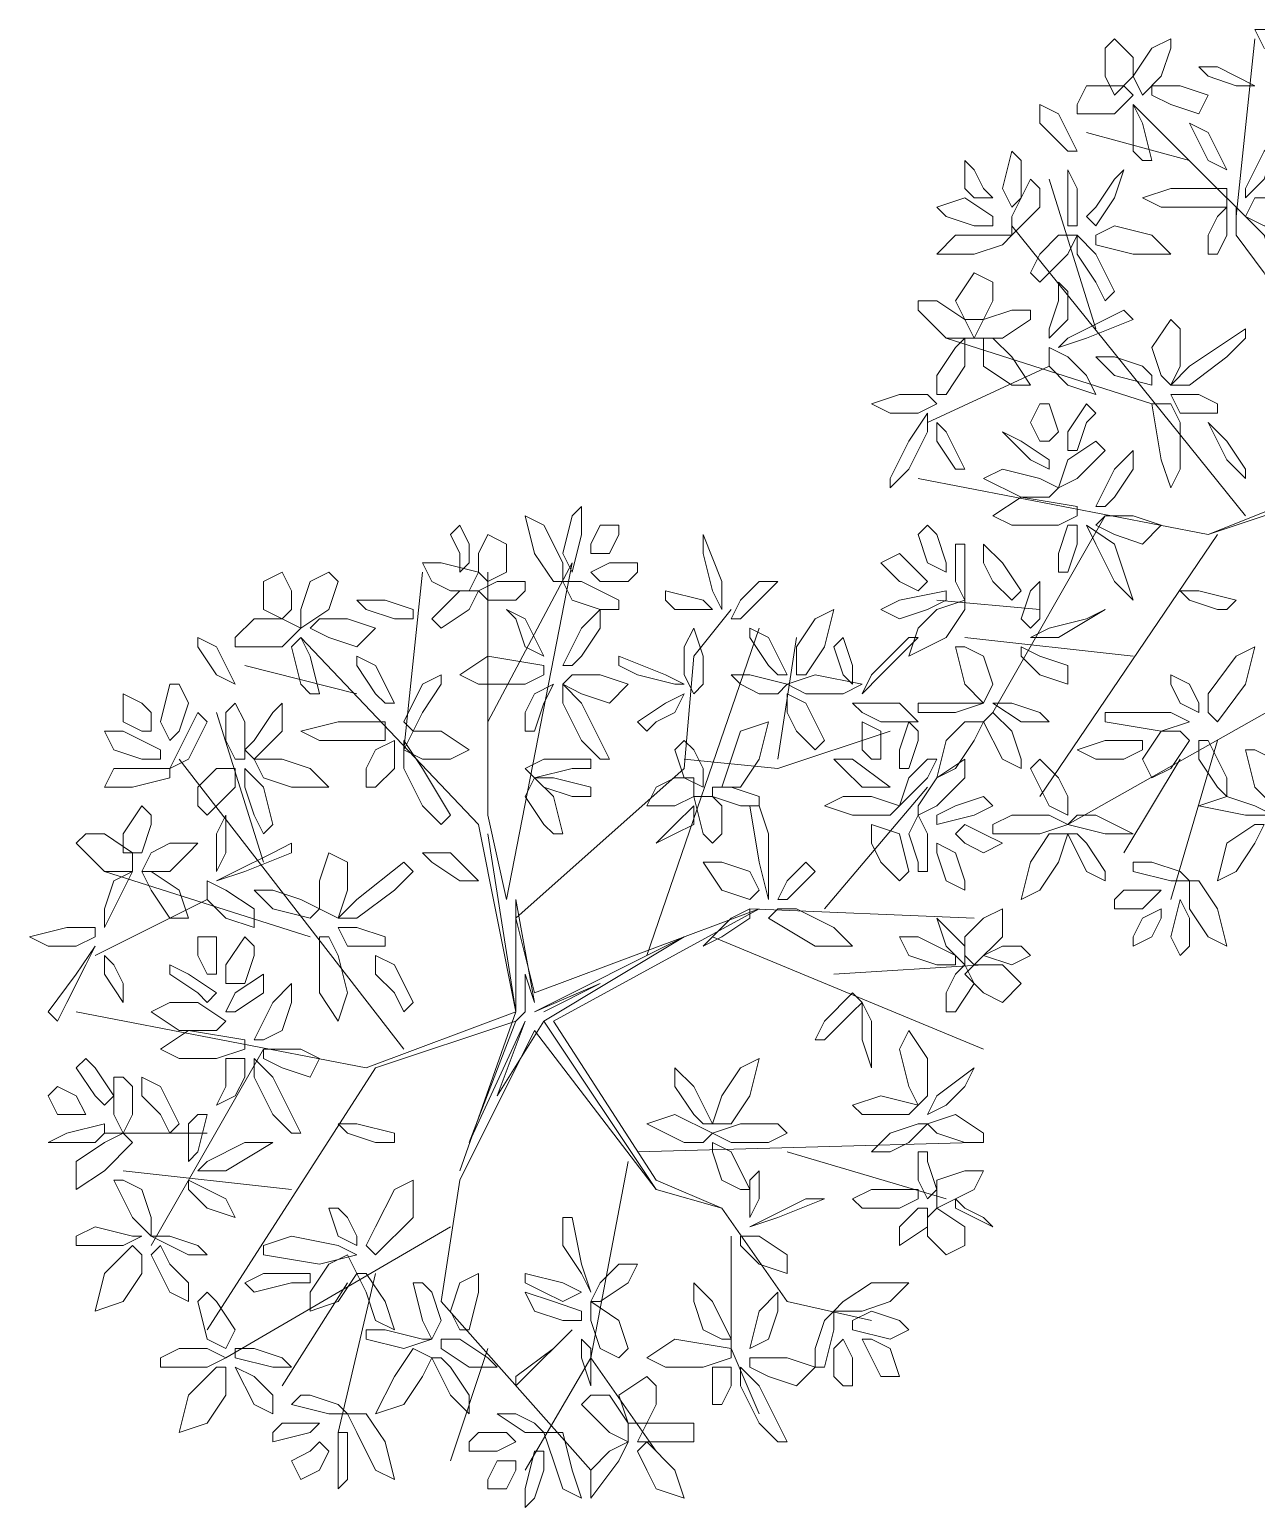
# Model space of a CAD drawing. Header units: millimetres. Extents: x 2576 to 2719, y 1757 to 1977.
# Drawn here: x 2606.012 to 2609.716, y 1821.535 to 1825.997 of the extents above; entities that cross this region are included whole.
import ezdxf

# ---------------------------------------------------------------- set-up
doc = ezdxf.new("R2010")
doc.units = ezdxf.units.MM
doc.layers.add('PDF_0', color=7, linetype='Continuous')

msp = doc.modelspace()

# ---------------------------------------------------------------- linework, layer by layer
at = {"layer": 'PDF_0', "lineweight": 9}
for points in [[(2609.8241, 1825.9125), (2609.7394, 1825.9408), (2609.7111, 1825.9972), (2609.7959, 1825.9972), (2609.8806, 1825.9408), (2609.8806, 1825.9125)], [(2609.344, 1825.9125), (2609.344, 1825.8561), (2609.2875, 1825.7996), (2609.2593, 1825.8561), (2609.2593, 1825.9408), (2609.2875, 1825.969)], [(2609.457, 1825.969), (2609.457, 1825.9408), (2609.4287, 1825.8561), (2609.3723, 1825.7996), (2609.344, 1825.8561), (2609.4005, 1825.9408)], [(2609.6547, 1825.8278), (2609.7111, 1825.8278), (2609.5982, 1825.8843), (2609.5417, 1825.8843), (2609.5699, 1825.8561)], [(2609.2028, 1825.8278), (2609.3158, 1825.8278), (2609.344, 1825.7996), (2609.2875, 1825.7431), (2609.1746, 1825.7431), (2609.1746, 1825.7713)], [(2609.4005, 1825.7996), (2609.4005, 1825.8278), (2609.4852, 1825.8278), (2609.5699, 1825.7996), (2609.5417, 1825.7431), (2609.457, 1825.7713)], [(2609.1181, 1825.6584), (2609.0616, 1825.7149), (2609.0616, 1825.7713), (2609.1181, 1825.7431), (2609.1746, 1825.6301), (2609.1463, 1825.6301)], [(2609.344, 1825.6301), (2609.344, 1825.7149), (2609.344, 1825.7713), (2609.3723, 1825.7149), (2609.4005, 1825.6019), (2609.3723, 1825.6019)], [(2609.5699, 1825.6019), (2609.6264, 1825.5737), (2609.5699, 1825.6866), (2609.5135, 1825.7149), (2609.5417, 1825.6584)], [(2609.0051, 1825.5737), (2609.0051, 1825.4889), (2608.9769, 1825.4607), (2608.9487, 1825.5172), (2608.9769, 1825.6301), (2609.0051, 1825.6019)], [(2609.7394, 1825.5454), (2609.7676, 1825.6301), (2609.7676, 1825.6584), (2609.7394, 1825.6301), (2609.6829, 1825.5172), (2609.6829, 1825.4889)], [(2608.9204, 1825.4889), (2608.8639, 1825.4889), (2608.8357, 1825.5172), (2608.8357, 1825.6019), (2608.8639, 1825.5737), (2608.8922, 1825.5172)], [(2609.1463, 1825.4607), (2609.1463, 1825.5454), (2609.1463, 1825.5737), (2609.1746, 1825.5172), (2609.1746, 1825.4042), (2609.1463, 1825.4042)], [(2609.2311, 1825.4607), (2609.2875, 1825.5454), (2609.3158, 1825.5737), (2609.2875, 1825.4889), (2609.2311, 1825.4042), (2609.2028, 1825.4325)], [(2609.0616, 1825.4607), (2609.0051, 1825.4042), (2608.9769, 1825.376), (2608.9769, 1825.4325), (2609.0334, 1825.5454), (2609.0616, 1825.5172)], [(2608.8639, 1825.4042), (2608.7792, 1825.4325), (2608.751, 1825.4607), (2608.8357, 1825.4889), (2608.9204, 1825.4325), (2608.9204, 1825.4042)], [(2609.5417, 1825.4607), (2609.4287, 1825.4607), (2609.3723, 1825.4889), (2609.457, 1825.5172), (2609.6264, 1825.5172), (2609.6264, 1825.4607)], [(2609.6829, 1825.4325), (2609.7111, 1825.4889), (2609.7959, 1825.4889), (2609.8806, 1825.4325), (2609.8241, 1825.4042), (2609.7394, 1825.4042)], [(2609.5699, 1825.3195), (2609.5982, 1825.3195), (2609.6264, 1825.376), (2609.6264, 1825.4607), (2609.5982, 1825.4325), (2609.5699, 1825.376)], [(2609.7394, 1825.263), (2609.6547, 1825.376), (2609.6547, 1825.4607), (2609.7394, 1825.376), (2609.7959, 1825.2065), (2609.7676, 1825.2065)], [(2609.2311, 1825.376), (2609.2311, 1825.3477), (2609.344, 1825.3195), (2609.457, 1825.3195), (2609.4005, 1825.376), (2609.2875, 1825.4042)], [(2608.9769, 1825.376), (2608.9487, 1825.3477), (2608.8639, 1825.3195), (2608.751, 1825.3195), (2608.8075, 1825.376), (2608.8922, 1825.376)], [(2609.0616, 1825.3195), (2609.1181, 1825.376), (2609.1746, 1825.376), (2609.1463, 1825.3195), (2609.0616, 1825.2348), (2609.0334, 1825.263)], [(2609.2311, 1825.2348), (2609.1746, 1825.3195), (2609.1746, 1825.376), (2609.2311, 1825.3195), (2609.2875, 1825.2065), (2609.2593, 1825.1783)], [(2608.9204, 1825.1783), (2608.8922, 1825.1218), (2608.8357, 1825.1218), (2608.8075, 1825.1783), (2608.8639, 1825.263), (2608.9204, 1825.2348)], [(2609.1181, 1825.1783), (2609.0899, 1825.0936), (2609.0899, 1825.0653), (2609.1463, 1825.1218), (2609.1463, 1825.2065), (2609.1181, 1825.2348)], [(2608.751, 1825.1783), (2608.8357, 1825.1218), (2608.8639, 1825.0653), (2608.7792, 1825.0653), (2608.6945, 1825.1501), (2608.6945, 1825.1783)], [(2609.0334, 1825.1501), (2609.0334, 1825.1218), (2608.9487, 1825.0653), (2608.8639, 1825.0653), (2608.8922, 1825.1218), (2608.9769, 1825.1501)], [(2609.2593, 1825.1218), (2609.1463, 1825.0653), (2609.1181, 1825.0371), (2609.2028, 1825.0653), (2609.344, 1825.1218), (2609.3158, 1825.1501)], [(2609.457, 1824.9241), (2609.4287, 1824.9524), (2609.4005, 1825.0371), (2609.457, 1825.1218), (2609.4852, 1825.0936), (2609.4852, 1824.9806)], [(2609.6264, 1825.0089), (2609.5135, 1824.9241), (2609.457, 1824.9241), (2609.5135, 1824.9806), (2609.6829, 1825.0936), (2609.6829, 1825.0653)], [(2608.751, 1824.9524), (2608.8075, 1825.0371), (2608.8357, 1825.0653), (2608.8357, 1824.9806), (2608.7792, 1824.8959), (2608.751, 1824.8959)], [(2608.8922, 1825.0653), (2608.9204, 1825.0653), (2608.9769, 1825.0089), (2609.0334, 1824.9241), (2608.9769, 1824.9241), (2608.8922, 1824.9806)], [(2609.0899, 1825.0371), (2609.0899, 1824.9806), (2609.1463, 1824.9241), (2609.2311, 1824.8959), (2609.2028, 1824.9524), (2609.1463, 1825.0089)], [(2609.3723, 1824.9806), (2609.2875, 1825.0089), (2609.2311, 1825.0089), (2609.2875, 1824.9524), (2609.4005, 1824.9241), (2609.4005, 1824.9524)], [(2608.751, 1824.8677), (2608.7228, 1824.8959), (2608.638, 1824.8959), (2608.5533, 1824.8677), (2608.6098, 1824.8394), (2608.6945, 1824.8394)], [(2609.0899, 1824.7547), (2609.0616, 1824.7547), (2609.0334, 1824.8112), (2609.0616, 1824.8677), (2609.0899, 1824.8677), (2609.1181, 1824.7829)], [(2609.2028, 1824.8112), (2609.1746, 1824.7265), (2609.1463, 1824.7265), (2609.1463, 1824.7829), (2609.2028, 1824.8677), (2609.2311, 1824.8394)], [(2609.4852, 1824.8112), (2609.4852, 1824.67), (2609.457, 1824.6135), (2609.4287, 1824.6982), (2609.4005, 1824.8677), (2609.457, 1824.8677)], [(2609.5982, 1824.8394), (2609.5982, 1824.8677), (2609.5417, 1824.8959), (2609.457, 1824.8959), (2609.4852, 1824.8394), (2609.5699, 1824.8394)], [(2608.6663, 1824.67), (2608.7228, 1824.7829), (2608.7228, 1824.8394), (2608.6663, 1824.7547), (2608.6098, 1824.6417), (2608.6098, 1824.6135)], [(2608.8075, 1824.7265), (2608.7792, 1824.7829), (2608.751, 1824.8112), (2608.751, 1824.7547), (2608.8075, 1824.67), (2608.8357, 1824.67)], [(2609.0334, 1824.6982), (2608.9769, 1824.7547), (2608.9487, 1824.7829), (2609.0051, 1824.7547), (2609.0899, 1824.6982), (2609.0899, 1824.67)], [(2609.6264, 1824.6982), (2609.5982, 1824.7547), (2609.5699, 1824.8112), (2609.6264, 1824.7547), (2609.6829, 1824.67), (2609.6829, 1824.6417)], [(2609.2311, 1824.6982), (2609.1746, 1824.6417), (2609.1181, 1824.6135), (2609.1463, 1824.6982), (2609.2311, 1824.7547), (2609.2593, 1824.7265)], [(2609.2875, 1824.5853), (2609.344, 1824.67), (2609.344, 1824.7265), (2609.2875, 1824.67), (2609.2311, 1824.557), (2609.2593, 1824.557)], [(2609.1181, 1824.6135), (2609.0899, 1824.5853), (2609.0051, 1824.5853), (2608.8922, 1824.6417), (2608.9487, 1824.67), (2609.0616, 1824.6417)], [(2607.6214, 1824.4158), (2607.6496, 1824.3593), (2607.6779, 1824.4723), (2607.6779, 1824.557), (2607.6496, 1824.5288)], [(2609.1181, 1824.5005), (2608.9769, 1824.5005), (2608.9204, 1824.5288), (2609.0051, 1824.5853), (2609.1746, 1824.557), (2609.1746, 1824.5288)], [(2607.6214, 1824.3311), (2607.5932, 1824.3311), (2607.5367, 1824.4158), (2607.5084, 1824.5288), (2607.5649, 1824.5005), (2607.6214, 1824.3876)], [(2609.2311, 1824.5005), (2609.2593, 1824.5288), (2609.344, 1824.5288), (2609.4287, 1824.5005), (2609.3723, 1824.4441), (2609.2875, 1824.4723)], [(2607.3108, 1824.3593), (2607.339, 1824.3876), (2607.339, 1824.4441), (2607.3108, 1824.5005), (2607.2825, 1824.4723), (2607.3108, 1824.4158)], [(2607.3955, 1824.3311), (2607.3672, 1824.3593), (2607.3672, 1824.4158), (2607.3955, 1824.4723), (2607.452, 1824.4441), (2607.452, 1824.3593)], [(2607.7061, 1824.4158), (2607.7061, 1824.4441), (2607.7344, 1824.5005), (2607.7908, 1824.5005), (2607.7908, 1824.4723), (2607.7626, 1824.4158)], [(2608.045, 1824.4158), (2608.045, 1824.4723), (2608.1015, 1824.3311), (2608.1015, 1824.2464), (2608.0732, 1824.3029)], [(2608.751, 1824.4723), (2608.7792, 1824.3876), (2608.7792, 1824.3593), (2608.7228, 1824.3876), (2608.6945, 1824.4723), (2608.7228, 1824.5005)], [(2609.1181, 1824.3593), (2609.1463, 1824.3593), (2609.1746, 1824.4441), (2609.1746, 1824.5005), (2609.1463, 1824.5005), (2609.1181, 1824.4158)], [(2609.2875, 1824.3311), (2609.344, 1824.2746), (2609.2875, 1824.4441), (2609.2028, 1824.5005), (2609.2311, 1824.4441)], [(2608.7228, 1824.3311), (2608.6945, 1824.3029), (2608.638, 1824.3311), (2608.5816, 1824.3876), (2608.638, 1824.4158), (2608.6945, 1824.3593)], [(2608.8357, 1824.4158), (2608.8357, 1824.3311), (2608.8357, 1824.2746), (2608.8075, 1824.3311), (2608.8075, 1824.4441), (2608.8357, 1824.4441)], [(2608.9204, 1824.3311), (2608.8922, 1824.3876), (2608.8922, 1824.4441), (2608.9487, 1824.3876), (2609.0051, 1824.3029), (2608.9769, 1824.2746)], [(2607.2825, 1824.3029), (2607.2261, 1824.3311), (2607.1978, 1824.3876), (2607.2543, 1824.3876), (2607.3672, 1824.3593), (2607.339, 1824.3029)], [(2607.8191, 1824.3311), (2607.7344, 1824.3311), (2607.7061, 1824.3593), (2607.7626, 1824.3876), (2607.8473, 1824.3876), (2607.8473, 1824.3593)], [(2606.8025, 1824.3029), (2606.8025, 1824.2464), (2606.7742, 1824.2182), (2606.7177, 1824.2464), (2606.7177, 1824.3311), (2606.7742, 1824.3593)], [(2606.9154, 1824.3593), (2606.9437, 1824.3311), (2606.9154, 1824.2464), (2606.8307, 1824.1899), (2606.8307, 1824.2464), (2606.8589, 1824.3311)], [(2607.4802, 1824.2746), (2607.3955, 1824.2746), (2607.3672, 1824.3029), (2607.4237, 1824.3311), (2607.5084, 1824.3311), (2607.5084, 1824.3029)], [(2607.7344, 1824.2464), (2607.6496, 1824.2746), (2607.6214, 1824.3311), (2607.6779, 1824.3311), (2607.7908, 1824.2746), (2607.7908, 1824.2464)], [(2608.1297, 1824.2182), (2608.158, 1824.2182), (2608.2144, 1824.2746), (2608.2709, 1824.3311), (2608.2144, 1824.3311), (2608.158, 1824.2746)], [(2609.0334, 1824.3029), (2609.0616, 1824.3311), (2609.0616, 1824.2182), (2609.0334, 1824.1899), (2609.0051, 1824.2182)], [(2607.2543, 1824.2464), (2607.3108, 1824.3029), (2607.3672, 1824.3029), (2607.339, 1824.2464), (2607.2543, 1824.1899), (2607.2261, 1824.2182)], [(2607.9603, 1824.2464), (2608.045, 1824.2464), (2608.0732, 1824.2464), (2608.045, 1824.2746), (2607.932, 1824.3029), (2607.932, 1824.2746)], [(2608.7228, 1824.2464), (2608.638, 1824.2182), (2608.5816, 1824.2464), (2608.638, 1824.2746), (2608.7792, 1824.3029), (2608.7792, 1824.2746)], [(2609.5982, 1824.2464), (2609.5135, 1824.2746), (2609.4852, 1824.3029), (2609.5417, 1824.3029), (2609.6547, 1824.2746), (2609.6264, 1824.2464)], [(2607.1131, 1824.2182), (2607.0284, 1824.2464), (2607.0001, 1824.2746), (2607.0849, 1824.2746), (2607.1696, 1824.2464), (2607.1696, 1824.2182)], [(2607.5084, 1824.1334), (2607.5649, 1824.1052), (2607.5084, 1824.2182), (2607.452, 1824.2464), (2607.4802, 1824.2182)], [(2607.6779, 1824.1052), (2607.7344, 1824.1899), (2607.7344, 1824.2464), (2607.6779, 1824.1899), (2607.6214, 1824.077), (2607.6496, 1824.077)], [(2608.3274, 1824.0487), (2608.3556, 1824.0487), (2608.4121, 1824.1334), (2608.4404, 1824.2464), (2608.3839, 1824.2182), (2608.3274, 1824.1334)], [(2608.8357, 1824.2746), (2608.8357, 1824.2464), (2608.7792, 1824.1617), (2608.6663, 1824.1052), (2608.6945, 1824.1899), (2608.751, 1824.2464)], [(2609.2028, 1824.2182), (2609.2593, 1824.2464), (2609.1181, 1824.1617), (2609.0334, 1824.1617), (2609.0899, 1824.1899)], [(2606.6895, 1824.2182), (2606.7742, 1824.2182), (2606.8307, 1824.1899), (2606.7742, 1824.1334), (2606.633, 1824.1334), (2606.633, 1824.1617)], [(2606.8589, 1824.1899), (2606.8872, 1824.2182), (2606.9719, 1824.2182), (2607.0566, 1824.1899), (2607.0001, 1824.1334), (2606.9154, 1824.1617)], [(2608.0168, 1823.9922), (2608.045, 1824.0205), (2608.045, 1824.1052), (2608.0168, 1824.1899), (2607.9885, 1824.1334), (2607.9885, 1824.0487)], [(2608.2427, 1824.077), (2608.1862, 1824.1617), (2608.1862, 1824.1899), (2608.2427, 1824.1617), (2608.2992, 1824.0487), (2608.2709, 1824.0487)], [(2606.5765, 1824.0487), (2606.633, 1824.0205), (2606.5765, 1824.1334), (2606.5201, 1824.1617), (2606.5201, 1824.1334)], [(2606.8307, 1824.0205), (2606.8025, 1824.1334), (2606.8307, 1824.1617), (2606.8589, 1824.1052), (2606.8872, 1823.9922), (2606.8589, 1823.9922)], [(2608.4404, 1824.1334), (2608.4686, 1824.1617), (2608.4968, 1824.077), (2608.4968, 1824.0205), (2608.4686, 1824.0487)], [(2608.638, 1824.1334), (2608.5533, 1824.0487), (2608.5251, 1823.9922), (2608.5816, 1824.0487), (2608.6945, 1824.1617), (2608.6663, 1824.1617)], [(2607.0566, 1823.9922), (2607.0001, 1824.077), (2607.0001, 1824.1052), (2607.0566, 1824.077), (2607.1131, 1823.964), (2607.0849, 1823.964)], [(2607.5084, 1824.0205), (2607.3672, 1824.0205), (2607.3108, 1824.0487), (2607.3955, 1824.1052), (2607.5649, 1824.077), (2607.5649, 1824.0487)], [(2607.8473, 1824.0487), (2607.9603, 1824.0205), (2607.9885, 1824.0205), (2607.932, 1824.0487), (2607.7908, 1824.1052), (2607.7908, 1824.077)], [(2608.8922, 1824.1052), (2608.9204, 1824.0205), (2608.8922, 1823.964), (2608.8357, 1824.0205), (2608.8075, 1824.1334), (2608.8357, 1824.1334)], [(2609.0051, 1824.1334), (2609.0051, 1824.1052), (2609.0616, 1824.0487), (2609.1463, 1824.0205), (2609.1463, 1824.077), (2609.0616, 1824.1052)], [(2609.5699, 1823.9922), (2609.6547, 1824.1052), (2609.7111, 1824.1334), (2609.6829, 1824.0205), (2609.5982, 1823.9075), (2609.5699, 1823.9358)], [(2606.4918, 1823.964), (2606.4636, 1823.8793), (2606.4353, 1823.851), (2606.4071, 1823.9075), (2606.4353, 1824.0205), (2606.4636, 1824.0205)], [(2607.1978, 1823.9358), (2607.2543, 1824.0205), (2607.2543, 1824.0487), (2607.1978, 1824.0205), (2607.1413, 1823.9075), (2607.1696, 1823.8793)], [(2607.5084, 1823.8793), (2607.5367, 1823.8793), (2607.5649, 1823.964), (2607.5932, 1824.0205), (2607.5367, 1823.9922), (2607.5084, 1823.9358)], [(2607.6214, 1824.0205), (2607.6496, 1824.0487), (2607.7344, 1824.0487), (2607.8191, 1824.0205), (2607.7626, 1823.964), (2607.6779, 1823.9922)], [(2607.6779, 1823.851), (2607.6214, 1823.964), (2607.6214, 1824.0205), (2607.6779, 1823.964), (2607.7626, 1823.7946), (2607.7344, 1823.7946)], [(2608.2144, 1823.9922), (2608.158, 1824.0205), (2608.1297, 1824.0487), (2608.1862, 1824.0487), (2608.2992, 1824.0205), (2608.2709, 1823.9922)], [(2608.4686, 1823.9922), (2608.5251, 1824.0205), (2608.3839, 1824.0487), (2608.2992, 1824.0205), (2608.3556, 1823.9922)], [(2609.457, 1824.0487), (2609.457, 1824.0205), (2609.4852, 1823.964), (2609.5417, 1823.9358), (2609.5417, 1823.964), (2609.5135, 1824.0205)], [(2606.3789, 1823.8793), (2606.3506, 1823.8793), (2606.2941, 1823.9075), (2606.2941, 1823.9922), (2606.3506, 1823.964), (2606.3789, 1823.9358)], [(2607.9038, 1823.9075), (2607.9603, 1823.9358), (2607.9885, 1823.9922), (2607.932, 1823.964), (2607.8473, 1823.9075), (2607.8756, 1823.8793)], [(2608.3274, 1823.8793), (2608.2992, 1823.9358), (2608.2992, 1823.9922), (2608.3556, 1823.964), (2608.4121, 1823.851), (2608.3839, 1823.8228)], [(2606.5201, 1823.851), (2606.4918, 1823.7946), (2606.4353, 1823.7663), (2606.4636, 1823.8228), (2606.5201, 1823.9358), (2606.5483, 1823.9075)], [(2606.6048, 1823.851), (2606.6048, 1823.9358), (2606.633, 1823.964), (2606.6613, 1823.9075), (2606.6613, 1823.7946), (2606.633, 1823.7946)], [(2606.6895, 1823.851), (2606.746, 1823.9358), (2606.7742, 1823.964), (2606.7742, 1823.8793), (2606.6895, 1823.7946), (2606.6613, 1823.8228)], [(2608.4968, 1823.964), (2608.5251, 1823.9358), (2608.5816, 1823.9075), (2608.6945, 1823.9075), (2608.638, 1823.964), (2608.5533, 1823.964)], [(2608.751, 1823.964), (2608.8357, 1823.964), (2608.8922, 1823.964), (2608.8075, 1823.9358), (2608.6945, 1823.9358), (2608.6945, 1823.964)], [(2608.9769, 1823.8793), (2609.0051, 1823.7946), (2609.0051, 1823.7663), (2608.9487, 1823.7946), (2608.8922, 1823.9075), (2608.9204, 1823.9358)], [(2608.9769, 1823.964), (2608.9204, 1823.964), (2609.0051, 1823.9075), (2609.0899, 1823.9075), (2609.0616, 1823.9358)], [(2609.3158, 1823.9358), (2609.457, 1823.9358), (2609.5135, 1823.9075), (2609.4287, 1823.8793), (2609.2593, 1823.9075), (2609.2593, 1823.9358)], [(2606.3506, 1823.7946), (2606.2659, 1823.8228), (2606.2377, 1823.8793), (2606.2941, 1823.8793), (2606.4071, 1823.8228), (2606.4071, 1823.7946)], [(2607.0284, 1823.851), (2606.8872, 1823.851), (2606.8307, 1823.8793), (2606.9437, 1823.9075), (2607.0849, 1823.9075), (2607.0849, 1823.851)], [(2607.1413, 1823.8228), (2607.1696, 1823.8793), (2607.2543, 1823.8793), (2607.339, 1823.8228), (2607.2825, 1823.7946), (2607.1978, 1823.7946)], [(2608.1015, 1823.7098), (2608.158, 1823.7098), (2608.2144, 1823.7946), (2608.2427, 1823.9075), (2608.158, 1823.8793), (2608.1297, 1823.7946)], [(2608.5816, 1823.7946), (2608.5533, 1823.7946), (2608.5251, 1823.8228), (2608.5251, 1823.9075), (2608.5816, 1823.8793), (2608.5816, 1823.8228)], [(2608.6945, 1823.851), (2608.6663, 1823.7663), (2608.638, 1823.7663), (2608.638, 1823.8228), (2608.6663, 1823.9075), (2608.6945, 1823.8793)], [(2608.8922, 1823.9075), (2608.8357, 1823.9075), (2608.7792, 1823.851), (2608.751, 1823.7381), (2608.8075, 1823.7663), (2608.8639, 1823.851)], [(2609.4852, 1823.8793), (2609.5135, 1823.851), (2609.457, 1823.7663), (2609.4005, 1823.7381), (2609.3723, 1823.7946), (2609.4287, 1823.8793)], [(2607.0284, 1823.7098), (2607.0566, 1823.7098), (2607.1131, 1823.7663), (2607.1131, 1823.851), (2607.0566, 1823.8228), (2607.0284, 1823.7663)], [(2607.1978, 1823.6534), (2607.1413, 1823.7663), (2607.1413, 1823.851), (2607.1978, 1823.7663), (2607.2825, 1823.6251), (2607.2543, 1823.5969)], [(2608.0168, 1823.8228), (2608.045, 1823.7663), (2608.045, 1823.7098), (2607.9885, 1823.7381), (2607.9603, 1823.8228), (2607.9885, 1823.851)], [(2609.3158, 1823.7946), (2609.2311, 1823.7946), (2609.1746, 1823.8228), (2609.2593, 1823.851), (2609.3723, 1823.851), (2609.3723, 1823.8228)], [(2609.5417, 1823.7946), (2609.5982, 1823.7098), (2609.6264, 1823.6816), (2609.6264, 1823.7381), (2609.5699, 1823.851), (2609.5417, 1823.851)], [(2606.6895, 1823.7946), (2606.7177, 1823.7381), (2606.8025, 1823.7098), (2606.9154, 1823.7098), (2606.8589, 1823.7663), (2606.7742, 1823.7946)], [(2607.6496, 1823.7663), (2607.5367, 1823.7381), (2607.5084, 1823.7663), (2607.5649, 1823.7946), (2607.7061, 1823.7946), (2607.7061, 1823.7663)], [(2608.5251, 1823.7098), (2608.4686, 1823.7663), (2608.4404, 1823.7946), (2608.4968, 1823.7946), (2608.6098, 1823.7098), (2608.5816, 1823.7098)], [(2608.7228, 1823.7381), (2608.6663, 1823.6816), (2608.638, 1823.6534), (2608.6663, 1823.7381), (2608.7228, 1823.7946), (2608.751, 1823.7946)], [(2608.6945, 1823.6251), (2608.6945, 1823.6534), (2608.751, 1823.7381), (2608.8357, 1823.7946), (2608.8357, 1823.7381), (2608.751, 1823.6534)], [(2609.1181, 1823.7381), (2609.1463, 1823.6816), (2609.1463, 1823.6251), (2609.0899, 1823.6534), (2609.0334, 1823.7663), (2609.0616, 1823.7946)], [(2609.7676, 1823.7946), (2609.7959, 1823.7098), (2609.7676, 1823.6534), (2609.7111, 1823.7098), (2609.6829, 1823.8228), (2609.7111, 1823.8228)], [(2606.4353, 1823.7663), (2606.4353, 1823.7381), (2606.3224, 1823.7098), (2606.2377, 1823.7098), (2606.2659, 1823.7663), (2606.3789, 1823.7663)], [(2606.5201, 1823.7098), (2606.5765, 1823.7663), (2606.633, 1823.7663), (2606.633, 1823.7098), (2606.5483, 1823.6251), (2606.5201, 1823.6534)], [(2606.6895, 1823.6251), (2606.6613, 1823.7098), (2606.6613, 1823.7663), (2606.7177, 1823.7098), (2606.746, 1823.5969), (2606.7177, 1823.5686)], [(2607.5649, 1823.5969), (2607.5084, 1823.6816), (2607.5367, 1823.7381), (2607.5932, 1823.6816), (2607.6214, 1823.5686), (2607.5932, 1823.5686)], [(2607.6496, 1823.6816), (2607.5649, 1823.7098), (2607.5367, 1823.7381), (2607.5932, 1823.7381), (2607.7061, 1823.7098), (2607.7061, 1823.6816)], [(2608.0168, 1823.7381), (2608.0168, 1823.6816), (2607.9603, 1823.6534), (2607.8756, 1823.6534), (2607.9038, 1823.7098), (2607.9603, 1823.7381)], [(2608.158, 1823.6534), (2608.0732, 1823.6816), (2608.0732, 1823.7098), (2608.1297, 1823.7098), (2608.2144, 1823.6816), (2608.2144, 1823.6534)], [(2608.1015, 1823.6534), (2608.1015, 1823.5686), (2608.0732, 1823.5404), (2608.045, 1823.5686), (2608.0168, 1823.6816), (2608.0732, 1823.6816)], [(2608.638, 1823.6534), (2608.6098, 1823.6251), (2608.4968, 1823.6251), (2608.4121, 1823.6534), (2608.4686, 1823.6816), (2608.5533, 1823.6816)], [(2608.8075, 1823.6534), (2608.8922, 1823.6816), (2608.9204, 1823.6534), (2608.8639, 1823.6251), (2608.751, 1823.5969), (2608.751, 1823.6251)], [(2609.6264, 1823.6816), (2609.5417, 1823.6534), (2609.6829, 1823.6251), (2609.7676, 1823.6251), (2609.7111, 1823.6534)], [(2606.3789, 1823.5969), (2606.3506, 1823.5122), (2606.2941, 1823.5122), (2606.2941, 1823.5686), (2606.3506, 1823.6534), (2606.3789, 1823.6251)], [(2606.5765, 1823.5686), (2606.6048, 1823.6251), (2606.6048, 1823.5122), (2606.5765, 1823.4557), (2606.5765, 1823.4839)], [(2608.0168, 1823.6534), (2607.9603, 1823.5969), (2607.9038, 1823.5404), (2607.9603, 1823.5686), (2608.0168, 1823.5969)], [(2608.2427, 1823.5686), (2608.2427, 1823.4274), (2608.2427, 1823.371), (2608.2144, 1823.4839), (2608.1862, 1823.6534), (2608.2144, 1823.6534)], [(2608.6945, 1823.4839), (2608.6663, 1823.5686), (2608.6945, 1823.6251), (2608.7228, 1823.5686), (2608.7228, 1823.4557), (2608.6945, 1823.4557)], [(2608.9769, 1823.6251), (2609.0899, 1823.6251), (2609.1463, 1823.5969), (2609.0616, 1823.5686), (2608.9204, 1823.5686), (2608.9204, 1823.5969)], [(2609.2311, 1823.6251), (2609.2875, 1823.5969), (2609.344, 1823.5686), (2609.2593, 1823.5686), (2609.1463, 1823.5969), (2609.1746, 1823.6251)], [(2606.2377, 1823.5686), (2606.3224, 1823.5122), (2606.3224, 1823.4557), (2606.2377, 1823.4557), (2606.1529, 1823.5404), (2606.1812, 1823.5686)], [(2608.5816, 1823.4839), (2608.5533, 1823.5404), (2608.5533, 1823.5969), (2608.638, 1823.5686), (2608.6663, 1823.4557), (2608.638, 1823.4274)], [(2608.8075, 1823.5686), (2608.8357, 1823.5969), (2608.8922, 1823.5686), (2608.9487, 1823.5404), (2608.8922, 1823.5122), (2608.8357, 1823.5404)], [(2609.1463, 1823.5686), (2609.0899, 1823.5686), (2609.0334, 1823.4839), (2609.0051, 1823.371), (2609.0616, 1823.3992), (2609.1181, 1823.4839)], [(2609.2028, 1823.5404), (2609.2593, 1823.4557), (2609.2593, 1823.4274), (2609.2028, 1823.4557), (2609.1463, 1823.5686), (2609.1746, 1823.5686)], [(2609.7394, 1823.5969), (2609.7111, 1823.5969), (2609.6264, 1823.5404), (2609.5982, 1823.4274), (2609.6547, 1823.4557), (2609.7111, 1823.5404)], [(2606.5201, 1823.5404), (2606.4918, 1823.5122), (2606.4353, 1823.4557), (2606.3506, 1823.4557), (2606.3789, 1823.5122), (2606.4353, 1823.5404)], [(2606.746, 1823.5122), (2606.633, 1823.4557), (2606.5765, 1823.4274), (2606.6613, 1823.4557), (2606.8025, 1823.5122), (2606.8025, 1823.5404)], [(2608.7792, 1823.4274), (2608.751, 1823.5122), (2608.751, 1823.5404), (2608.8075, 1823.5122), (2608.8357, 1823.4274), (2608.8357, 1823.3992)], [(2606.9437, 1823.3145), (2606.8872, 1823.3427), (2606.8872, 1823.4274), (2606.9154, 1823.5122), (2606.9719, 1823.4839), (2606.9719, 1823.3992)], [(2607.1131, 1823.3992), (2607.0001, 1823.3145), (2606.9437, 1823.3145), (2607.0001, 1823.371), (2607.1413, 1823.4839), (2607.1696, 1823.4557)], [(2607.3108, 1823.4274), (2607.3672, 1823.4274), (2607.2825, 1823.5122), (2607.1978, 1823.5122), (2607.2261, 1823.4839)], [(2608.2144, 1823.3992), (2608.1862, 1823.371), (2608.1015, 1823.3992), (2608.045, 1823.4839), (2608.1015, 1823.4839), (2608.1862, 1823.4557)], [(2608.3839, 1823.4557), (2608.3556, 1823.4839), (2608.2992, 1823.4274), (2608.2709, 1823.371), (2608.2992, 1823.371), (2608.3556, 1823.4274)], [(2609.4005, 1823.4839), (2609.4852, 1823.4557), (2609.5135, 1823.4274), (2609.457, 1823.4274), (2609.344, 1823.4557), (2609.344, 1823.4839)], [(2606.2377, 1823.3427), (2606.2377, 1823.2862), (2606.2941, 1823.3992), (2606.3224, 1823.4557), (2606.2659, 1823.4274)], [(2606.3506, 1823.4557), (2606.3789, 1823.4557), (2606.4636, 1823.3992), (2606.4918, 1823.3145), (2606.4353, 1823.3145), (2606.3789, 1823.3992)], [(2606.5483, 1823.4274), (2606.5483, 1823.371), (2606.6048, 1823.3145), (2606.6895, 1823.2862), (2606.6895, 1823.3427), (2606.6048, 1823.3992)], [(2606.8307, 1823.371), (2606.746, 1823.3992), (2606.6895, 1823.3992), (2606.746, 1823.3427), (2606.8589, 1823.3145), (2606.8872, 1823.3427)], [(2609.3158, 1823.3992), (2609.4005, 1823.3992), (2609.4287, 1823.3992), (2609.3723, 1823.3427), (2609.2875, 1823.3427), (2609.2875, 1823.371)], [(2609.5135, 1823.4274), (2609.5417, 1823.4274), (2609.5982, 1823.3427), (2609.6264, 1823.2298), (2609.5699, 1823.258), (2609.5135, 1823.3427)], [(2608.1297, 1823.3145), (2608.0732, 1823.258), (2608.045, 1823.2298), (2608.1015, 1823.258), (2608.1862, 1823.3145), (2608.1862, 1823.3427)], [(2608.3274, 1823.3427), (2608.4404, 1823.2862), (2608.4968, 1823.2298), (2608.3839, 1823.2298), (2608.2427, 1823.3145), (2608.2709, 1823.3427)], [(2608.8357, 1823.258), (2608.8922, 1823.3145), (2608.9487, 1823.3427), (2608.9487, 1823.258), (2608.8639, 1823.1733), (2608.8357, 1823.2015)], [(2609.4287, 1823.3427), (2609.4287, 1823.3145), (2609.4005, 1823.258), (2609.344, 1823.2298), (2609.344, 1823.258), (2609.3723, 1823.3145)], [(2609.5135, 1823.3145), (2609.4852, 1823.371), (2609.457, 1823.258), (2609.4852, 1823.2015), (2609.5135, 1823.2298)], [(2608.7792, 1823.2862), (2608.751, 1823.3145), (2608.7792, 1823.2298), (2608.8357, 1823.1733), (2608.8357, 1823.2298)], [(2606.2094, 1823.258), (2606.2094, 1823.2862), (2606.1247, 1823.2862), (2606.0117, 1823.258), (2606.0682, 1823.2298), (2606.1529, 1823.2298)], [(2606.5765, 1823.145), (2606.5483, 1823.145), (2606.5201, 1823.2015), (2606.5201, 1823.258), (2606.5765, 1823.258), (2606.5765, 1823.1733)], [(2606.6895, 1823.2015), (2606.6613, 1823.1168), (2606.6048, 1823.1168), (2606.6048, 1823.1733), (2606.6613, 1823.258), (2606.6895, 1823.2298)], [(2606.9437, 1823.2015), (2606.9719, 1823.0886), (2606.9437, 1823.0038), (2606.8872, 1823.0886), (2606.8872, 1823.258), (2606.9154, 1823.258)], [(2607.0849, 1823.2298), (2607.0849, 1823.258), (2607.0001, 1823.2862), (2606.9437, 1823.2862), (2606.9719, 1823.2298), (2607.0284, 1823.2298)], [(2608.751, 1823.1733), (2608.6663, 1823.2015), (2608.638, 1823.258), (2608.6945, 1823.258), (2608.8075, 1823.2015), (2608.8075, 1823.1733)], [(2606.1247, 1823.0603), (2606.1812, 1823.1733), (2606.2094, 1823.2298), (2606.1529, 1823.145), (2606.0682, 1823.0321), (2606.0965, 1823.0038)], [(2608.8922, 1823.2015), (2608.9769, 1823.1733), (2609.0334, 1823.2015), (2609.0051, 1823.2298), (2608.9487, 1823.2298)], [(2606.2941, 1823.1168), (2606.2941, 1823.0603), (2606.2377, 1823.145), (2606.2377, 1823.2015), (2606.2659, 1823.1733)], [(2606.5201, 1823.0886), (2606.4353, 1823.145), (2606.4353, 1823.1733), (2606.4918, 1823.145), (2606.5765, 1823.0886), (2606.5483, 1823.0603)], [(2607.1131, 1823.0886), (2607.0566, 1823.145), (2607.0566, 1823.2015), (2607.1131, 1823.1733), (2607.1696, 1823.0603), (2607.1413, 1823.0321)], [(2608.7792, 1823.0886), (2608.8075, 1823.145), (2608.8357, 1823.1733), (2608.8639, 1823.1168), (2608.8075, 1823.0321), (2608.7792, 1823.0321)], [(2608.8357, 1823.145), (2608.8639, 1823.1733), (2608.9487, 1823.1733), (2609.0051, 1823.1168), (2608.9487, 1823.0603), (2608.8922, 1823.0886)], [(2606.7177, 1823.0886), (2606.633, 1823.0321), (2606.6048, 1823.0321), (2606.633, 1823.0886), (2606.7177, 1823.145), (2606.7177, 1823.1168)], [(2606.7742, 1822.9756), (2606.8025, 1823.0603), (2606.8025, 1823.1168), (2606.746, 1823.0603), (2606.6895, 1822.9474), (2606.7177, 1822.9474)], [(2608.4968, 1823.0321), (2608.4121, 1822.9474), (2608.3839, 1822.9474), (2608.4121, 1823.0038), (2608.4968, 1823.0886), (2608.5251, 1823.0603)], [(2606.6048, 1823.0038), (2606.5765, 1822.9756), (2606.4636, 1822.9756), (2606.3789, 1823.0321), (2606.4353, 1823.0603), (2606.5201, 1823.0603)], [(2608.5533, 1823.0038), (2608.5251, 1823.0603), (2608.5251, 1822.9474), (2608.5533, 1822.8626), (2608.5533, 1822.9191)], [(2606.5765, 1822.8909), (2606.4636, 1822.8909), (2606.4071, 1822.9191), (2606.4918, 1822.9756), (2606.6613, 1822.9474), (2606.6613, 1822.9191)], [(2608.6945, 1822.7497), (2608.7228, 1822.7779), (2608.7228, 1822.8909), (2608.6663, 1822.9756), (2608.638, 1822.9191), (2608.6663, 1822.8062)], [(2606.7177, 1822.8909), (2606.7177, 1822.9191), (2606.8307, 1822.9191), (2606.8872, 1822.8909), (2606.8589, 1822.8344), (2606.7742, 1822.8626)], [(2606.2094, 1822.8626), (2606.2659, 1822.7779), (2606.2377, 1822.7497), (2606.2094, 1822.7779), (2606.1529, 1822.8626), (2606.1812, 1822.8909)], [(2606.5765, 1822.7497), (2606.633, 1822.7779), (2606.6613, 1822.8344), (2606.6613, 1822.8909), (2606.6048, 1822.8909), (2606.6048, 1822.8062)], [(2606.746, 1822.7214), (2606.6895, 1822.8344), (2606.6895, 1822.8909), (2606.746, 1822.8344), (2606.8307, 1822.665), (2606.8025, 1822.665)], [(2608.0168, 1822.7214), (2607.9603, 1822.8062), (2607.9603, 1822.8626), (2608.0168, 1822.8062), (2608.0732, 1822.6932), (2608.045, 1822.6932)], [(2608.0732, 1822.6932), (2608.1297, 1822.6932), (2608.1862, 1822.7779), (2608.2144, 1822.8909), (2608.158, 1822.8626), (2608.1015, 1822.7779)], [(2608.8357, 1822.8062), (2608.8639, 1822.8626), (2608.751, 1822.7779), (2608.7228, 1822.7214), (2608.7792, 1822.7497)], [(2606.1812, 1822.7214), (2606.1529, 1822.7214), (2606.0965, 1822.7214), (2606.0682, 1822.7779), (2606.0965, 1822.8062), (2606.1529, 1822.7779)], [(2606.3224, 1822.8062), (2606.3224, 1822.7214), (2606.2941, 1822.665), (2606.2659, 1822.7214), (2606.2659, 1822.8344), (2606.2941, 1822.8344)], [(2606.4071, 1822.7214), (2606.3506, 1822.7779), (2606.3506, 1822.8344), (2606.4071, 1822.8062), (2606.4636, 1822.6932), (2606.4353, 1822.665)], [(2608.638, 1822.7214), (2608.5251, 1822.7214), (2608.4968, 1822.7497), (2608.5816, 1822.7779), (2608.6945, 1822.7497), (2608.6663, 1822.7214)], [(2606.4918, 1822.6932), (2606.4918, 1822.6085), (2606.4918, 1822.5803), (2606.5201, 1822.6085), (2606.5483, 1822.7214), (2606.5201, 1822.7214)], [(2607.9885, 1822.6367), (2607.932, 1822.665), (2607.8756, 1822.6932), (2607.9603, 1822.7214), (2608.0732, 1822.665), (2608.045, 1822.6367)], [(2608.8357, 1822.6367), (2608.751, 1822.665), (2608.7228, 1822.6932), (2608.8075, 1822.7214), (2608.8922, 1822.665), (2608.8922, 1822.6367)], [(2606.2094, 1822.6367), (2606.0965, 1822.6367), (2606.0682, 1822.6367), (2606.1247, 1822.665), (2606.2377, 1822.6932), (2606.2377, 1822.665)], [(2607.0566, 1822.6367), (2606.9719, 1822.665), (2606.9437, 1822.6932), (2607.0001, 1822.6932), (2607.1131, 1822.665), (2607.1131, 1822.6367)], [(2608.2427, 1822.6367), (2608.1297, 1822.6367), (2608.0732, 1822.665), (2608.158, 1822.6932), (2608.2709, 1822.6932), (2608.2992, 1822.665)], [(2608.6663, 1822.6367), (2608.6098, 1822.6085), (2608.5533, 1822.6085), (2608.6098, 1822.665), (2608.6945, 1822.6932), (2608.7228, 1822.6932)], [(2606.2941, 1822.665), (2606.3224, 1822.6367), (2606.2377, 1822.552), (2606.1529, 1822.4955), (2606.1529, 1822.5803), (2606.2377, 1822.6367)], [(2606.6613, 1822.6367), (2606.5483, 1822.5803), (2606.5201, 1822.552), (2606.6048, 1822.552), (2606.746, 1822.6367), (2606.7177, 1822.6367)], [(2608.1015, 1822.5238), (2608.0732, 1822.6085), (2608.0732, 1822.6367), (2608.1297, 1822.6085), (2608.1862, 1822.4955), (2608.158, 1822.4955)], [(2608.7228, 1822.5803), (2608.751, 1822.4955), (2608.7228, 1822.4673), (2608.6945, 1822.5238), (2608.6945, 1822.6085), (2608.7228, 1822.6085)], [(2608.1862, 1822.5238), (2608.2144, 1822.552), (2608.2144, 1822.4673), (2608.1862, 1822.4108), (2608.1862, 1822.4391)], [(2608.751, 1822.5238), (2608.8357, 1822.552), (2608.8922, 1822.552), (2608.8639, 1822.4955), (2608.751, 1822.4391), (2608.751, 1822.4673)], [(2606.3506, 1822.4955), (2606.3789, 1822.4108), (2606.3789, 1822.3543), (2606.3224, 1822.4108), (2606.2659, 1822.5238), (2606.2941, 1822.5238)], [(2606.4918, 1822.5238), (2606.4918, 1822.4955), (2606.5483, 1822.4391), (2606.633, 1822.4108), (2606.6048, 1822.4673), (2606.5483, 1822.4955)], [(2607.0566, 1822.3826), (2607.1131, 1822.4955), (2607.1696, 1822.5238), (2607.1696, 1822.4108), (2607.0566, 1822.2979), (2607.0284, 1822.3261)], [(2608.638, 1822.4391), (2608.5251, 1822.4391), (2608.4968, 1822.4673), (2608.5533, 1822.4955), (2608.6945, 1822.4955), (2608.6945, 1822.4673)], [(2608.3556, 1822.4673), (2608.4121, 1822.4673), (2608.2709, 1822.4108), (2608.1862, 1822.3826), (2608.2427, 1822.4108)], [(2608.8075, 1822.4673), (2608.8075, 1822.4391), (2608.8639, 1822.4108), (2608.9204, 1822.3826), (2608.8922, 1822.4108), (2608.8357, 1822.4391)], [(2606.9437, 1822.4391), (2606.9154, 1822.4391), (2606.9437, 1822.3543), (2607.0001, 1822.3261), (2607.0001, 1822.3543), (2606.9719, 1822.4108)], [(2607.6214, 1822.3261), (2607.6779, 1822.2414), (2607.7061, 1822.1849), (2607.6779, 1822.2696), (2607.6496, 1822.4108), (2607.6214, 1822.4108)], [(2608.638, 1822.3826), (2608.638, 1822.3261), (2608.7228, 1822.3826), (2608.7228, 1822.4391), (2608.6945, 1822.4391)], [(2608.7228, 1822.4108), (2608.751, 1822.4391), (2608.8357, 1822.3826), (2608.8357, 1822.3261), (2608.7792, 1822.2979), (2608.7228, 1822.3543)], [(2606.2094, 1822.3826), (2606.3224, 1822.3543), (2606.3506, 1822.3543), (2606.2941, 1822.3261), (2606.1529, 1822.3261), (2606.1529, 1822.3543)], [(2606.3506, 1822.2979), (2606.3224, 1822.3261), (2606.2377, 1822.2414), (2606.2094, 1822.1284), (2606.2941, 1822.1567), (2606.3506, 1822.2414)], [(2606.4353, 1822.3543), (2606.3789, 1822.3543), (2606.4918, 1822.2979), (2606.5483, 1822.2979), (2606.5201, 1822.3261)], [(2606.4353, 1822.2696), (2606.4918, 1822.2131), (2606.4918, 1822.1567), (2606.4353, 1822.1849), (2606.3789, 1822.2979), (2606.4071, 1822.3261)], [(2606.8025, 1822.3543), (2606.9437, 1822.3261), (2607.0001, 1822.2979), (2606.8872, 1822.2696), (2606.7177, 1822.2979), (2606.7177, 1822.3261)], [(2608.158, 1822.3543), (2608.158, 1822.3261), (2608.2144, 1822.2696), (2608.2992, 1822.2414), (2608.2992, 1822.2979), (2608.2144, 1822.3543)], [(2606.9719, 1822.2979), (2607.0001, 1822.2414), (2606.9437, 1822.1567), (2606.8589, 1822.1284), (2606.8589, 1822.1849), (2606.9154, 1822.2696)], [(2606.8025, 1822.2131), (2606.6895, 1822.1849), (2606.6613, 1822.2131), (2606.7177, 1822.2414), (2606.8589, 1822.2414), (2606.8589, 1822.2131)], [(2607.0284, 1822.1849), (2607.0566, 1822.1002), (2607.1131, 1822.0719), (2607.0849, 1822.1567), (2607.0284, 1822.2414), (2607.0001, 1822.2414)], [(2607.2825, 1822.1284), (2607.3108, 1822.2131), (2607.3672, 1822.2414), (2607.3672, 1822.1849), (2607.339, 1822.0719), (2607.3108, 1822.0719)], [(2607.5649, 1822.1849), (2607.6214, 1822.1567), (2607.6779, 1822.1849), (2607.6214, 1822.2131), (2607.5084, 1822.2414), (2607.5084, 1822.2131)], [(2607.7061, 1822.1567), (2607.7344, 1822.1567), (2607.8191, 1822.2131), (2607.8473, 1822.2696), (2607.7908, 1822.2696), (2607.7344, 1822.2131)], [(2606.5765, 1822.1567), (2606.633, 1822.0719), (2606.6048, 1822.0155), (2606.5483, 1822.0437), (2606.5201, 1822.1567), (2606.5483, 1822.1849)], [(2607.2261, 1822.1849), (2607.2543, 1822.1002), (2607.2261, 1822.0437), (2607.1978, 1822.1002), (2607.1696, 1822.2131), (2607.1978, 1822.2131)], [(2607.6779, 1822.1002), (2607.6779, 1822.1284), (2607.5932, 1822.1567), (2607.5084, 1822.1849), (2607.5367, 1822.1284), (2607.6214, 1822.1002)], [(2608.045, 1822.0719), (2608.0168, 1822.1567), (2608.0168, 1822.2131), (2608.0732, 1822.1567), (2608.1297, 1822.0437), (2608.1015, 1822.0437)], [(2608.2427, 1822.0437), (2608.1862, 1822.0155), (2608.2144, 1822.1284), (2608.2709, 1822.1849), (2608.2709, 1822.1284)], [(2608.4404, 1822.1284), (2608.4686, 1822.1567), (2608.5533, 1822.2131), (2608.6663, 1822.2131), (2608.6098, 1822.1567), (2608.5251, 1822.1284)], [(2607.7344, 1822.0155), (2607.7061, 1822.1002), (2607.7061, 1822.1567), (2607.7908, 1822.1002), (2607.8191, 1822.0155), (2607.7908, 1821.9872)], [(2608.3839, 1822.0155), (2608.4121, 1822.1002), (2608.4404, 1822.1284), (2608.4404, 1822.0719), (2608.4121, 1821.959), (2608.3839, 1821.959)], [(2608.5533, 1822.1284), (2608.638, 1822.1002), (2608.6663, 1822.0719), (2608.6098, 1822.0437), (2608.4968, 1822.0719), (2608.4968, 1822.1002)], [(2607.0849, 1822.0719), (2607.1978, 1822.0437), (2607.2261, 1822.0437), (2607.1413, 1822.0155), (2607.0284, 1822.0437), (2607.0284, 1822.0719)], [(2607.5367, 1821.959), (2607.6214, 1822.0437), (2607.6496, 1822.0719), (2607.5932, 1822.0155), (2607.4802, 1821.9307), (2607.4802, 1821.9025)], [(2606.4636, 1822.0155), (2606.5483, 1822.0155), (2606.6048, 1821.9872), (2606.5483, 1821.959), (2606.4071, 1821.959), (2606.4071, 1821.9872)], [(2606.6895, 1822.0155), (2606.7742, 1821.9872), (2606.8025, 1821.959), (2606.746, 1821.959), (2606.633, 1821.9872), (2606.633, 1822.0155)], [(2607.2261, 1821.9872), (2607.1696, 1822.0155), (2607.1131, 1821.9307), (2607.0566, 1821.8178), (2607.1413, 1821.846), (2607.1978, 1821.9307)], [(2607.3108, 1822.0437), (2607.3955, 1821.9872), (2607.4237, 1821.959), (2607.339, 1821.959), (2607.2543, 1822.0155), (2607.2543, 1822.0437)], [(2607.7061, 1821.9307), (2607.7061, 1821.9025), (2607.6779, 1821.9872), (2607.6779, 1822.0437), (2607.7061, 1822.0155)], [(2608.045, 1821.959), (2607.932, 1821.959), (2607.8756, 1821.9872), (2607.9603, 1822.0437), (2608.1297, 1822.0155), (2608.1297, 1821.9872)], [(2608.4404, 1821.9307), (2608.4404, 1822.0155), (2608.4686, 1822.0437), (2608.4968, 1821.9872), (2608.4968, 1821.9025), (2608.4686, 1821.9025)], [(2608.5251, 1822.0437), (2608.5533, 1822.0437), (2608.6098, 1822.0155), (2608.638, 1821.9307), (2608.5816, 1821.9307), (2608.5533, 1821.9872)], [(2606.6048, 1821.959), (2606.5765, 1821.959), (2606.4918, 1821.8743), (2606.4636, 1821.7613), (2606.5483, 1821.7895), (2606.6048, 1821.8743)], [(2606.6895, 1821.9307), (2606.633, 1821.959), (2606.6895, 1821.846), (2606.746, 1821.8178), (2606.746, 1821.8743)], [(2607.2825, 1821.959), (2607.339, 1821.8743), (2607.339, 1821.8178), (2607.2825, 1821.8743), (2607.2261, 1821.9872), (2607.2543, 1821.9872)], [(2608.0732, 1821.846), (2608.1015, 1821.846), (2608.1297, 1821.9025), (2608.1297, 1821.959), (2608.0732, 1821.959), (2608.0732, 1821.8743)], [(2608.2144, 1821.7895), (2608.158, 1821.9025), (2608.158, 1821.959), (2608.2144, 1821.9025), (2608.2992, 1821.7331), (2608.2709, 1821.7331)], [(2608.1862, 1821.959), (2608.1862, 1821.9872), (2608.2992, 1821.9872), (2608.3839, 1821.959), (2608.3274, 1821.9025), (2608.2427, 1821.9307)], [(2607.9038, 1821.846), (2607.8756, 1821.7895), (2607.8191, 1821.7895), (2607.7908, 1821.8743), (2607.8756, 1821.9307), (2607.9038, 1821.9025)], [(2606.8589, 1821.8743), (2606.9437, 1821.846), (2606.9719, 1821.8178), (2606.9154, 1821.8178), (2606.8025, 1821.846), (2606.8307, 1821.8743)], [(2607.7626, 1821.8743), (2607.8191, 1821.7895), (2607.8191, 1821.7331), (2607.7626, 1821.7613), (2607.6779, 1821.846), (2607.7061, 1821.8743)], [(2606.7742, 1821.7895), (2606.8589, 1821.7895), (2606.8872, 1821.7895), (2606.8589, 1821.7613), (2606.746, 1821.7331), (2606.746, 1821.7613)], [(2606.9719, 1821.8178), (2607.0284, 1821.8178), (2607.0849, 1821.7331), (2607.1131, 1821.6201), (2607.0566, 1821.6483), (2607.0001, 1821.7613)], [(2607.4802, 1821.8178), (2607.4237, 1821.8178), (2607.5084, 1821.7613), (2607.5649, 1821.7613), (2607.5367, 1821.7895)], [(2608.0168, 1821.7895), (2608.0168, 1821.7331), (2607.932, 1821.7331), (2607.8473, 1821.7331), (2607.8756, 1821.7895), (2607.9603, 1821.7895)], [(2606.9719, 1821.7048), (2606.9719, 1821.6201), (2606.9437, 1821.5919), (2606.9437, 1821.6483), (2606.9437, 1821.7613), (2606.9719, 1821.7613)], [(2607.3672, 1821.7613), (2607.452, 1821.7613), (2607.4802, 1821.7331), (2607.4237, 1821.7048), (2607.339, 1821.7048), (2607.339, 1821.7331)], [(2607.5649, 1821.7613), (2607.6214, 1821.7613), (2607.6496, 1821.6483), (2607.6779, 1821.5636), (2607.6214, 1821.5919), (2607.5932, 1821.6766)], [(2606.8872, 1821.7331), (2606.9154, 1821.7048), (2606.8872, 1821.6483), (2606.8307, 1821.6201), (2606.8025, 1821.6766), (2606.8589, 1821.7048)], [(2607.5649, 1821.6483), (2607.5367, 1821.5636), (2607.5084, 1821.5354), (2607.5084, 1821.5919), (2607.5367, 1821.7048), (2607.5649, 1821.7048)], [(2607.7061, 1821.6483), (2607.7626, 1821.7048), (2607.8191, 1821.7331), (2607.7908, 1821.6766), (2607.7061, 1821.5636), (2607.7061, 1821.5919)], [(2607.8473, 1821.7048), (2607.8756, 1821.7331), (2607.9603, 1821.6483), (2607.9885, 1821.5636), (2607.9038, 1821.5919), (2607.8756, 1821.6483)], [(2607.4802, 1821.6766), (2607.4802, 1821.6483), (2607.452, 1821.5919), (2607.3955, 1821.5919), (2607.3955, 1821.6201), (2607.4237, 1821.6766)]]:
    msp.add_lwpolyline(points, close=True, dxfattribs=at)
for points in [[(2609.6547, 1825.4325), (2609.7111, 1825.969)], [(2611.0949, 1823.7098), (2610.8125, 1823.7663), (2610.643, 1824.0487), (2610.4171, 1824.1052), (2610.0783, 1824.5853), (2609.8241, 1824.1334), (2609.9935, 1824.6417), (2609.9088, 1825.2065), (2609.344, 1825.7713)], [(2609.5135, 1825.6019), (2609.2028, 1825.6866)], [(2609.2311, 1825.0936), (2609.0899, 1825.5454)], [(2609.6829, 1824.5288), (2608.9769, 1825.4042)], [(2609.4005, 1824.8677), (2608.7792, 1825.0653)], [(2609.0899, 1824.9806), (2608.7228, 1824.8112)], [(2609.5699, 1824.4723), (2608.6945, 1824.6417)], [(2609.9935, 1824.6135), (2609.5699, 1824.4723), (2609.9935, 1824.6417)], [(2609.2593, 1824.5288), (2608.9204, 1823.9358)], [(2609.5982, 1824.4723), (2609.0616, 1823.6816)], [(2607.3955, 1823.9075), (2607.6496, 1824.3876), (2607.452, 1823.371), (2607.3955, 1823.6251), (2607.3955, 1824.3593)], [(2607.1413, 1823.8228), (2607.1978, 1824.3593)], [(2608.1297, 1824.2464), (2608.0168, 1824.1052), (2607.9885, 1823.7663), (2607.4802, 1823.3145), (2607.5367, 1823.0886), (2608.2144, 1823.3427), (2607.5932, 1823.0038), (2607.9038, 1822.5238), (2608.1015, 1822.4391)], [(2609.0616, 1824.2464), (2608.751, 1824.2746)], [(2607.8756, 1823.2015), (2608.2144, 1824.1899)], [(2607.4802, 1823.0321), (2607.3672, 1823.5969), (2606.8307, 1824.1617)], [(2608.2709, 1823.7946), (2608.3274, 1824.1617)], [(2609.344, 1824.1052), (2608.8357, 1824.1617)], [(2607.0001, 1823.9922), (2606.6613, 1824.077)], [(2606.7177, 1823.4839), (2606.5765, 1823.9358)], [(2609.7959, 1823.964), (2609.1463, 1823.5969)], [(2607.9885, 1823.7946), (2608.2709, 1823.7663), (2608.6098, 1823.8793)], [(2609.5982, 1823.851), (2609.457, 1823.371)], [(2607.1413, 1822.9191), (2606.4636, 1823.7946)], [(2609.4852, 1823.7946), (2609.3158, 1823.5122)], [(2608.4121, 1823.3427), (2608.7228, 1823.7098)], [(2607.3955, 1823.5686), (2607.4802, 1823.0321), (2607.4802, 1823.371), (2607.5367, 1823.0603), (2607.5084, 1823.145), (2607.5084, 1823.0321), (2607.4802, 1823.0038)], [(2606.8589, 1823.258), (2606.2377, 1823.4557)], [(2606.5483, 1823.371), (2606.2094, 1823.2015)], [(2608.1862, 1823.3427), (2608.8639, 1823.3145)], [(2607.5649, 1823.0321), (2607.7344, 1823.1168), (2607.5367, 1823.0321), (2607.9885, 1823.258), (2607.5649, 1823.0038), (2607.4237, 1822.7779), (2607.5084, 1823.0038), (2607.339, 1822.6367), (2607.4802, 1823.0038), (2607.0566, 1822.8626), (2606.5483, 1822.0719)], [(2608.0732, 1823.258), (2608.8922, 1822.9191)], [(2608.4404, 1823.145), (2608.8922, 1823.1733)], [(2607.3108, 1822.552), (2607.4802, 1823.0321), (2607.0284, 1822.8626), (2606.1529, 1823.0321)], [(2607.5649, 1823.0038), (2607.9038, 1822.4955), (2607.5649, 1823.0038)], [(2608.5533, 1822.1002), (2608.2992, 1822.1567), (2608.1015, 1822.4391), (2607.9038, 1822.4955), (2607.5367, 1822.9756), (2607.3108, 1822.5238), (2607.2543, 1822.1567), (2607.7061, 1821.6483)], [(2606.7177, 1822.9191), (2606.3789, 1822.3261)], [(2606.5483, 1822.665), (2606.2377, 1822.665)], [(2607.8473, 1822.6085), (2608.8639, 1822.6367)], [(2608.2992, 1822.6085), (2608.7792, 1822.4673)], [(2606.8025, 1822.4955), (2606.2941, 1822.552)], [(2607.8191, 1822.5803), (2607.7061, 1821.9872)], [(2607.2825, 1822.3826), (2606.6048, 1821.9872)], [(2608.1297, 1822.3543), (2608.1297, 1822.0155), (2608.2144, 1821.8178)], [(2607.0566, 1822.2414), (2606.9437, 1821.7613)], [(2606.9719, 1822.2131), (2606.7742, 1821.9025)], [(2607.3955, 1822.0155), (2607.2825, 1821.6766)], [(2607.9038, 1821.7048), (2607.7061, 1821.9872), (2607.5084, 1821.6483)]]:
    msp.add_lwpolyline(points, dxfattribs=at)

doc.saveas('drawing.dxf')
